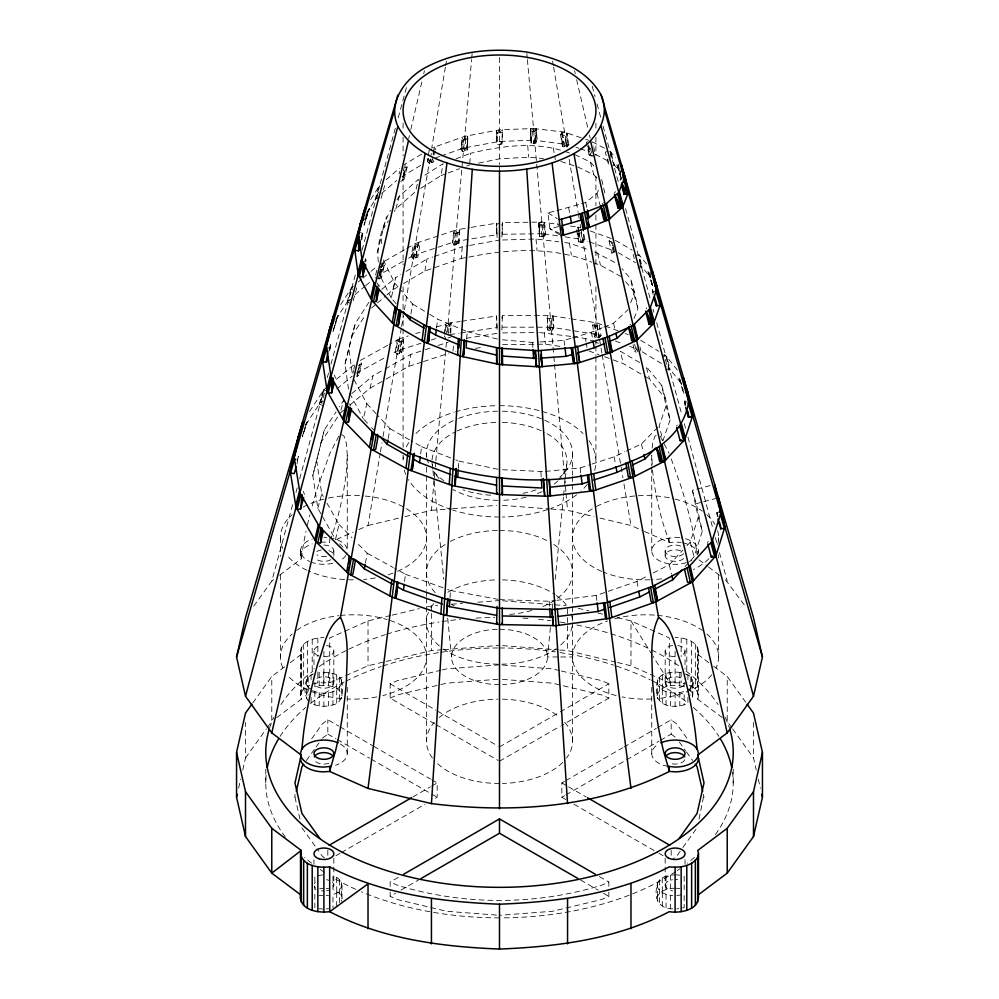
<?xml version="1.0" encoding="UTF-8"?>
<svg xmlns="http://www.w3.org/2000/svg" width="999" height="999" viewBox="0 0 999 999"><rect width="100%" height="100%" fill="white"/><g stroke="black" fill="none" stroke-linecap="round" stroke-linejoin="round"><path stroke-width="0.75" stroke-dasharray="5 3.75" d="M722.302 717.644L697.714 699.213L697.752 654.357C701.036 642.095 684.502 637.287 675.099 637.512M501.91 237.125L502.397 222.64L541.87 222.04L558.241 224.338M413.549 259.116L415.559 247.203L413.261 244.755L411.251 256.668L413.549 259.116L415.522 257.942L418.381 242.482L419.817 245.217L417.807 257.143L415.522 257.942L413.574 257.38L413.623 255.319L455.394 241.508L496.603 234.765L496.815 224.413L498.601 223.264M499.5 144.343L502.135 142.857L502.397 129.708L499.5 132.742L497.09 133.229L497.09 144.83L501.91 144.206L502.397 129.708M445.367 67.233L431.73 148.039L464.76 136.326L499.5 129.82L533.541 128.534L530.182 131.518L532.554 131.381L536.213 128.846L535.814 143.269L531.218 143.194L530.669 128.646L531.218 143.194L530.407 130.232L533.541 128.534L564.585 132.143L584.253 138.824M341.658 434.515L344.143 436.326L346.478 443.731L347.265 455.307L346.478 470.267A432.904 216.159 -43.2 0 1 335.577 524.55L331.131 538.061L335.577 539.123A23.377 13.499 0 0 1 346.478 554.308M450.012 597.827L450.487 590.471L447.577 589.422M458.341 468.419L458.816 461.076L455.944 459.965M466.67 339.023L467.145 331.668L437.662 319.143L429.795 314.385M279.583 575.187L301.273 558.866L300.524 550.811A23.377 13.499 0 0 1 312.212 539.123M652.235 448.076L652.522 443.731L654.857 436.326L657.342 434.515M378.284 286.676L377.597 283.054M444.48 334.415L445.392 324.188L446.828 326.923L446.303 332.754M454.108 245.142L452.672 242.407L453.708 230.732L455.157 233.466L454.108 245.142L458.803 243.906L459.353 229.345L457.417 232.68L456.381 244.368L458.516 242.245M462.437 151.698L463.474 140.022L462.038 137.288L461.001 148.976L462.437 151.698L467.145 150.35L467.694 135.777L465.746 139.173L464.71 150.861L466.908 148.988L468.181 138.649L463.474 140.022L461.001 148.976L462.812 138.774L464.76 136.326L465.746 139.173L462.812 138.774M404.945 516.658L431.443 510.327L434.203 479.295M434.34 477.747L435.177 468.431M435.314 466.883L435.726 462.237M435.864 460.676L446.378 342.769M447.327 332.093L471.59 59.678M471.728 58.154L472.14 53.546M448.439 333.479L449.088 326.173L448.101 323.326L436.463 327.023M450.112 333.117L451.024 322.889L449.088 326.173L446.828 326.923M458.803 243.906L459.353 229.345M467.145 150.35L467.694 135.777M450.861 333.067L451.024 322.889M453.434 346.129L452.909 351.973L455.919 351.498M403.521 283.566L424.925 270.966L461.238 258.466L462.287 246.778L468.244 245.717M469.705 163.511L470.616 153.284C500.674 146.079 533.341 141.383 563.361 150.999M550.399 627.472L547.452 656.967L559.265 656.967M552.26 608.841L552.884 602.634M555.207 579.345L563.424 497.065M563.573 495.504L564.36 487.749M564.51 486.188L565.134 479.982M565.284 478.434L566.995 461.351M668.93 370.105L666.72 356.768L670.204 369.543L668.93 370.105L669.155 368.231L667.457 367.195L664.36 355.856M404.558 581.48L405.482 574.238L394.543 568.244M420.654 453.933L421.566 446.69L411.039 440.684M436.563 327.847L437.662 319.143M613.96 252.547L614.185 250.849L611.888 253.284L613.773 253.946L610.926 241.658L609.053 241.009L610.339 239.648M445.005 331.281L445.891 325.162L448.101 323.326L460.139 321.503M301.323 558.191L303.659 542.981A432.904 152.635 -55.6 0 1 306.019 531.206M452.672 242.407L454.333 231.905L456.431 229.82L469.78 227.61M539.547 236.638L538.998 222.078L539.547 236.638L544.143 236.838L545.591 234.103L544.542 222.415L540.884 224.887L538.511 224.95L539.547 236.638L538.998 222.078M395.167 351.973L397.177 340.06L399.475 342.507L397.452 354.42L395.167 351.973L397.977 340.921L399.538 338.748L408.229 335.989M428.134 158.741L427.335 161.388L432.467 158.991L433.916 161.726L429.62 163.836L427.335 161.388L429.345 149.475M358.766 529.595L368.019 525.486L380.194 453.421M380.444 451.885L382.005 442.682M383.042 436.551L401.336 328.134M401.586 326.611L403.384 315.996M404.408 309.927L429.72 159.965L433.229 160.414L431.618 162.587L429.72 159.965M445.629 65.709L446.391 61.139M429.62 163.836L431.381 153.409M397.452 354.42L399.425 353.296L401.436 341.383L399.538 338.748L389.061 344.543M431.618 162.587L433.628 150.674M418.381 242.482L416.371 254.408L417.807 257.143M433.229 154.52L434.478 147.065L435.926 149.788M401.71 352.535L403.721 340.609L402.272 337.887L400.262 349.812L401.71 352.535L399.425 353.296L397.527 350.674L391.158 354.183M386.101 379.133L408.828 366.321L410.839 354.408L423.776 350.174M424.925 270.966L426.935 259.053L432.829 257.005M420.666 188.374L441.021 175.612L443.032 163.699L423.613 175.986M501.91 225.512L502.397 222.64L502.185 235.464M501.91 318.419L502.397 315.547L550.199 315.534L569.68 318.594M501.91 330.032L502.397 315.547M547.877 330.095L547.327 315.534L547.877 330.095L552.484 330.382L553.921 327.647L552.884 315.959L551.436 318.681L552.484 330.382M466.645 147.477L468.181 138.649M387.712 345.292L359.315 360.989L361.601 363.436L356.768 376.885L355.257 378.146M365.397 563.174L367.207 553.259L356.356 542.17M388.161 438.586L389.972 428.671L377.36 415.047M410.926 313.998L412.737 304.083L399.725 288.823M238.611 788.174L240.684 779.108M242.757 770.029L245.504 757.941L245.504 722.377M276.698 717.644L301.286 699.213L300.524 695.853L300.524 650.998C302.135 640.509 314.947 637.749 323.901 637.512M300.524 695.853L301.323 692.357L301.323 647.514M308.204 701.086C302.972 692.694 302.984 676.236 314.835 673.438M305.781 695.853L308.204 690.621L311.089 688.461M299.962 819.068L294.98 797.239L295.642 794.33M314.835 682.342L314.835 686.8L319.205 685.751L319.205 672.389C359.228 670.391 338.399 703.771 311.089 689.884M311.089 697.314L311.089 703.246C317.757 706.755 325.799 707.067 332.954 704.907C343.544 702.709 343.019 690.933 342.008 682.492M342.008 885.264L342.008 898.625L339.585 893.393L332.954 889.56L332.954 876.21C344.205 877.809 344.205 892.719 332.954 894.317L332.954 907.679M687.911 697.314L687.911 703.246C678.333 708.179 660.476 708.166 656.992 695.853C655.981 687.412 655.456 675.636 666.046 673.438C671.927 671.64 678.284 671.64 684.165 673.438M656.992 695.853C660.476 683.541 678.333 683.528 687.911 688.461M697.677 554.308L698.476 550.811A23.377 13.499 0 0 0 681.156 537.774M685.414 673.988C693.318 675.524 696.128 686.488 687.911 689.884M693.219 682.492L692.607 698.563L692.607 679.782M697.714 699.213L698.476 695.853L698.476 650.998M672.764 908.903C658.691 908.765 653.945 898.426 656.992 885.264C658.241 877.134 668.169 874.987 675.099 874.799M656.992 898.625C658.241 890.484 668.169 888.348 675.099 888.161M699.038 819.068L704.02 794.38M352.897 373.364L353.534 370.641M353.846 369.268L354.795 365.172M375.649 275.087L377.235 268.269M399.038 174.088L399.662 171.366M408.728 138.561L409.428 135.552M410.826 129.52L422.34 79.795M423.726 73.764L424.425 70.754M378.321 278.496L379.27 274.4M379.595 273.039L380.544 268.943M379.558 273.564L380.507 269.455M380.819 268.094L382.08 262.625L405.469 249.226M403.284 171.066L404.233 166.97M359.615 364.598L356.768 376.885L358.753 375.736L361.601 363.436L358.104 365.859M375.025 277.822L379.533 278.571L382.367 266.283L382.08 262.625L384.378 265.072L381.531 277.372L378.009 279.857M421.615 154.133L404.87 164.236L405.132 167.969L402.285 180.257L400.761 181.593M405.132 167.969L407.155 166.683L402.285 180.257L404.308 178.983L407.155 166.683L404.87 164.236M349.712 405.169L370.067 388.174L372.914 375.886L383.753 369.755M386.913 294.905L392.832 289.872L395.666 277.585L400.886 274.488M326.985 503.109L338.973 524.438L335.489 539.522L321.69 515.097M367.495 423.214L363.361 418.781L366.845 403.696L353.546 378.833M396.141 303.733L391.233 298.039L394.717 282.954L383.928 261.263L383.379 256.755M306.169 423.464L302.285 436.8L307.18 421.915L302.335 436.925M320.929 513.736L317.857 508.316L312.799 475.574L324.338 429.895L336.076 411.938M312.799 475.574L324.338 429.895M297.215 460.801L298.401 456.356L297.202 460.539M348.539 389.111L344.98 364.123L351.548 336.588L355.432 323.251L371.491 298.226M344.98 364.123L355.432 323.251M433.916 149.463L434.478 147.065M329.395 349.35L330.607 344.867L328.122 344.193M364.473 223.514L364.061 225.237L369.393 208.516L364.473 223.514L368.356 210.19L366.121 211.438L367.944 211.913L365.659 215.609M378.321 261.913C376.361 244.43 382.392 225.599 390.534 210.202M377.172 252.672L386.526 216.621M360.327 232.68L362.812 233.341L361.176 239.298M379.533 278.571L384.378 265.072L380.856 267.582M635.352 256.106L638.823 254.558L642.307 267.332L640.771 268.007L641.271 266.071L639.597 265.097M364.772 261.576L365.559 258.666L366.596 262.113M317.857 508.316L321.753 493.781L316.82 461.638M391.233 298.039L380.045 275.799L383.928 261.263M319.38 404.071L322.864 391.308L324.063 391.845L319.38 404.071L322.864 405.619M347.24 301.96L350.724 289.186L352.16 289.847L347.24 301.96L350.724 303.509M378.584 187.1L375.1 199.862L378.584 201.411M253.746 606.193L271.778 581.056L293.506 501.436M295.966 492.42L297.19 487.912M299.65 478.896L324.862 386.538M327.297 377.597L328.509 373.127M330.956 364.185L355.981 272.452M362.075 250.112L375.899 199.45M380.207 183.704L395.741 126.761M398.189 117.77L406.78 86.301M323.152 397.939L324.712 392.257M353.259 300.624L356.743 287.849M381.143 198.426L384.627 185.652M340.909 410.327L343.619 400.387L339.423 406.805M395.879 208.841L399.363 196.079L418.431 179.271L415.584 191.558L395.879 208.841L394.23 211.476M413.574 257.38L411.251 256.668L415.634 243.394L456.431 229.82M329.395 349.051L330.607 344.867M360.801 240.309L362.812 233.341L361.263 235.926M297.053 463.823L298.014 458.017M329.633 351.024L330.207 346.566M361.8 239.648L362.387 235.115L360.764 236.663L362.6 236.863M332.979 331.818L336.863 318.494M684.964 566.62L694.093 556.755L702.297 531.293L696.278 503.671L692.394 490.347L695.354 489.547M687.075 545.591L690.209 542.22L698.276 517.357L692.394 490.347M719.442 511.875L716.832 512.574L717.494 517.657M536.213 128.846L535.814 143.269L534.765 131.568L536.213 128.846L537.25 140.547L536.463 142.008L533.603 143.069L532.554 131.381L533.541 128.534M533.603 143.069L534.577 140.222L568.881 144.843L566.583 147.29L562.512 146.478L560.501 134.565L561.95 131.843L563.96 143.744L562.512 146.478L561.163 133.367L564.585 132.143L560.501 134.565L564.572 135.365L566.583 147.29L566.87 132.917L564.572 135.365M544.143 236.838L543.106 225.137L544.542 222.415L544.967 235.264L541.933 236.576L542.907 233.716L559.065 236.039M570.504 330.282L551.248 327.222L550.262 330.07L548.364 327.222M670.104 419.842L662.999 440.497L659.115 425.961L666.083 405.919L661.7 385.464L646.091 366.333L649.575 379.108L665.596 398.788L670.104 419.842L666.083 405.919M685.701 405.082L684.652 401.161L687 400.549L684.49 403.396L685.302 406.181M433.953 155.045L435.427 151.111M634.103 318.469L637.924 308.391L634.502 292.158L630.619 278.821L622.027 268.681M630.694 302.772L633.903 294.468L630.619 278.821M646.191 308.891L646.59 307.829M653.096 294.668L652.484 289.772L654.532 289.235M361.051 237.375L362.812 233.341M618.369 164.198L617.882 166.733L621.778 180.07L616.87 164.835L618.369 164.198L620.516 176.761M378.621 191.895L375.1 199.862L377.422 196.116M364.41 219.693L369.393 208.516L366.933 212.45M601.435 206.593L603.284 202.46M615.534 191.671L614.048 193.469M427.335 161.388L428.559 158.679M411.251 256.668L415.559 247.203L419.817 245.217M581.43 203.746L585.701 202.46L596.94 193.444L599.325 188.224M620.079 180.344L621.902 178.009M578.783 231.593L578.034 227.135L577.41 228.334L580.681 227.497L580.169 224.475M403.296 174.076L407.155 166.683M379.882 273.689L384.378 265.072M357.105 372.053L361.601 363.436M364.86 262.188L365.759 260.452M399.425 353.296L400.761 350.749L397.527 350.674L420.841 343.306M578.783 230.132L580.794 242.058L583.99 241.308L582.966 228.321L584.977 240.247L582.692 242.695L578.596 241.77L580.044 239.048L579.033 233.092M594.68 337.088L596.128 334.353L594.118 322.44L592.669 325.174L594.68 337.088L598.788 338.087L601.073 335.639L599.063 323.713L596.778 326.161L598.788 338.087M458.316 241.034L456.381 244.368L455.394 241.508M396.953 199.925L399.363 196.079M382.629 229.945L388.436 220.717M338.811 436.163L329.945 453.271L317.844 486.8A432.904 152.635 -55.6 0 0 311.401 509.028M370.666 199.513L379.795 185.202L376.311 197.964L366.92 212.637M351.548 336.588L365.534 314.835M340.671 304.658L351.923 287.35L353.758 285.814M335.814 319.493L348.439 300.125L350.262 298.589M320.454 443.231L338.499 415.659M309.528 411.526L324.038 389.51L325.874 387.999M305.769 424.675L320.554 402.285L322.377 400.774M497.09 133.229L499.5 129.82L496.878 131.93L496.603 141.958L496.603 130.357L497.09 144.83M252.759 702.996L271.778 676.485L285.302 666.345M245.504 757.941L266.346 728.908M267.245 727.647L271.778 721.328L271.778 676.485M301.323 692.357L303.659 689.11L309.79 685.239M311.688 738.785L322.377 723.888L327.822 719.792L338.611 726.036M306.381 760.501L314.348 749.4M316.121 746.927L321.491 739.447M680.194 851.285L676.623 856.28L672.265 859.552M682.879 847.539L697.052 827.796M564.697 146.691L566.595 144.068L567.619 146.179L564.697 146.691L562.687 134.778M580.794 242.058L582.692 239.423L587.899 241.308M592.669 325.174L594.88 325.487L596.89 337.412L598.788 334.777L601.073 335.639M653.121 573.039L669.318 564.685L682.891 550.087M592.382 156.306L589.148 155.032L591.433 152.585M634.64 344.068L636.525 352.26L634.64 351.561L636.937 349.126L629.77 346.428M587.312 141.683L586.301 142.745L589.148 155.032L588.811 146.191M707.367 542.445L708.366 541.408M626.448 451.024L641.445 443.943L659.115 425.961M676.273 426.136L677.285 425.149M603.871 327.148L613.573 323.201L628.021 309.702M629.857 325.012L630.869 324.063M386.101 179.758L399.5 168.232M381.618 193.419L396.615 180.544M381.855 289.385L395.666 277.585M371.553 307.979L376.286 303.958M377.46 302.947L385.739 295.904M549.4 328.783L551.248 327.222L553.409 328.609L550.262 330.07L549.213 318.381L546.828 318.406M358.341 281.955L361.788 279.058M362.937 278.084L369.83 272.29M370.979 271.328L376.723 266.496M354.982 294.63L364.41 286.713M365.597 285.726L372.664 279.795M351.823 393.531L372.914 375.886M340.135 413.161L343.731 410.164M336.401 379.295L355.12 363.811M336.725 388.936L352.272 376.099M271.778 581.056L273.551 579.72M322.377 738.199L327.822 734.115L327.822 719.792M290.222 662.662L301.286 654.37L300.524 650.998M606.593 151.448L605.282 152.31L608.753 165.072L607.792 159.016M420.666 165.372L402.023 176.536L404.308 178.983M406.094 271.403L426.935 259.053M392.832 289.872L398.176 286.725M412.862 796.952L430.407 786.825M431.755 786.038L437.162 782.929L437.162 797.239L433.104 799.575M499.5 746.927L558.891 712.637M560.239 711.862L608.841 683.803L608.841 698.114L561.6 725.399M335.914 855.693L339.972 853.346M341.321 852.572L425.012 804.245M499.5 761.25L560.239 726.173M390.159 886.338L390.159 882.042L399.612 876.585M565.896 799.575L561.838 797.239L561.838 782.929L564.535 781.368M565.896 780.581L622.589 747.851M623.938 747.077L656.331 728.371M657.679 727.584L671.178 719.792L676.623 723.888L687.312 738.785M390.159 892.057L390.159 896.353L395.554 893.243M400.961 890.121L418.506 879.994M561.838 797.239L564.535 795.679M565.896 794.904L625.287 760.601M626.635 759.827L659.028 741.121M660.389 740.346L671.178 734.115L671.178 719.792M406.768 248.476L415.634 243.394L417.532 246.029L414.223 245.804M403.246 261.238L379.233 274.925L381.531 277.372M408.579 258.192L413.623 255.319L416.97 255.544L415.522 257.942L413.623 255.319M399.475 342.507L403.721 340.609M385.102 368.981L410.839 354.408M370.067 388.174L384.765 379.895M637.986 267.894L641.271 266.071L650.661 277.51M662.374 357.292L665.671 355.457L677.859 370.654M665.858 370.055L669.155 368.231L680.669 382.629M356.468 373.289L385.826 357.118M556.793 600.324L596.203 595.491L636.925 581.393L647.727 575.824M591.957 464.073L614.173 456.805L625.074 451.66M390.671 615.496L368.019 620.916L329.72 637.949L329.72 682.804L317.844 682.816L312.212 684.165M329.72 682.804L368.019 665.759L384.64 661.788M336.538 539.448L353.209 532.055M434.702 723.838L390.159 698.114L390.159 683.803L397.24 680.669L440.621 670.292M390.159 698.114L397.24 694.979L446.565 683.179L499.5 679.158M608.841 886.338L608.841 882.042L601.76 885.176C535.427 905.506 463.573 905.506 397.24 885.176L390.159 882.042M608.841 892.057L608.841 896.353L601.76 899.5L552.435 911.288L499.5 915.309M612.462 165.959L614.422 165.11L610.926 152.323L610.938 158.054M647.939 271.403L652.896 286.788L647.939 271.403L649.862 270.554M538.786 223.339L541.87 222.04M572.664 337.824L591.408 332.217L602.484 327.709M456.093 158.766L470.616 153.284M441.021 175.612L446.728 173.489M448.151 172.952L459.577 168.694M466.72 166.034L469.58 164.972M435.327 157.992L439.597 156.481M441.034 155.981L463.723 148.014L499.5 141.421L534.577 140.222L536.463 142.008M455.157 233.466L459.852 232.218M434.303 256.493L462.287 246.778M425.212 349.7L432.392 347.34M438.149 345.467L448.201 342.17M545.404 471.403L580.107 467.944L590.471 464.56M408.828 366.321L422.053 362.013M423.526 361.538L448.501 353.409M415.659 333.629L420.117 332.217M431.118 340.047L437 338.199M556.805 210.614L580.019 204.183M540.047 341.97L564.023 340.409L571.228 338.249M323.414 401.473L320.554 402.285L323.851 404.108M696.84 489.148L710.177 485.564M696.278 503.671L702.21 502.085M703.696 501.685L717.032 498.101M596.89 337.412L600.262 336.513L598.788 334.777L572.015 330.519M558.553 226.561L549.937 228.808L547.927 212.862L555.332 210.989M368.019 525.486L398.988 518.081M679.67 537.574A23.377 13.499 0 0 0 675.099 537.312L663.423 539.123A23.377 13.499 0 0 0 654.857 557.554A23.377 13.499 0 0 0 686.788 562.499M392.182 615.134L419.368 608.641M426.91 606.83L437.624 605.282M386.138 661.425L431.443 650.599L442.27 649.775M442.107 669.942L446.565 668.868L499.5 664.847M656.992 682.492C659.727 693.643 675.037 694.255 684.165 691.545L684.165 704.907M351.498 299.425L348.439 300.125L351.723 301.948M478.546 163.124L499.5 158.829L528.733 157.18L543.493 158.591M684.889 402.297L687.424 401.81M469.73 245.442L499.5 240.085M461.238 258.466L467.37 257.38M468.893 257.118C509.203 248.689 552.922 246.616 591.745 262.2M451.511 325.761L449.088 326.173L445.891 325.162M448.052 337.862L450.474 337.45M471.278 227.36L496.603 223.164L497.09 237.637L496.603 223.164M379.682 197.427L376.311 197.964L379.595 199.788M466.096 338.324L497.977 333.191M475.449 348.389L482.967 347.19M461.663 321.278L496.603 315.984L497.09 330.469L496.603 315.984M449.975 334.578L459.003 333.229M460.502 333.004L496.603 327.597M499.5 599.612L549.213 601.261L555.269 600.511M652.285 291.883L654.782 291.596M593.718 155.369L591.008 155.644L588.161 143.357M502.559 469.755L543.893 471.553M431.443 510.327L451.048 508.841M452.559 508.716L496.603 505.369M644.405 531.443L669.417 542.519L675.099 542.082A23.377 13.499 0 0 1 681.156 542.544M451.548 604.22L462.375 603.396M477.847 602.222L499.5 600.574M443.818 649.65L499.5 645.429M319.205 685.751C327.385 684.727 340.06 686.126 342.008 695.853M675.099 681.88L669.28 682.329L652.971 656.193M617.382 662.512L630.981 665.759L669.28 682.804L681.156 682.816L686.788 684.165M322.727 874.887L314.835 876.21L314.835 889.56L323.901 888.161M326.236 895.541L328.584 895.366M326.236 908.903L328.584 908.728M676.81 895.591L684.165 894.317L684.165 907.679L676.81 908.953M499.5 132.742L501.91 132.58M502.509 339.81L532.554 342.457L538.548 342.07M379.121 266.396L382.367 266.283M502.547 239.997L536.026 238.986L558.766 241.833M502.397 234.253L542.907 233.716L544.967 235.264M502.597 332.917L538.161 332.555M539.71 332.542L571.765 336.501M502.559 344.53L545.392 344.18L561.925 346.641M560.739 656.967L572.539 656.967M502.397 327.16L551.248 327.222M502.397 505.369L549.475 508.953M550.998 509.065L567.557 510.327L594.055 516.658M323.901 537.312L326.735 537.537M502.597 600.811L566.008 605.631M502.597 645.654L558.279 649.887M559.827 650.012L567.557 650.599L615.871 662.15M502.522 665.072L552.435 668.868L559.865 670.654M502.522 679.395L552.435 683.179L601.76 694.979L608.841 698.114M676.273 874.887L679.795 875.161M676.273 888.248L679.795 888.523M656.992 885.264C657.966 892.507 666.458 895.129 672.764 895.541M326.236 888.336L328.584 888.523M319.205 895.366L322.727 895.628M496.478 915.084L446.565 911.288L397.24 899.5L390.159 896.353M319.205 908.728L322.727 908.99M532.554 131.381L534.765 131.568M662.886 355.194L665.671 355.457L663.973 354.433M328.221 347.989L330.432 348.239M543.106 225.137L540.884 224.887L541.933 236.576M564.835 242.595L569.38 243.157L589.16 250.025M397.977 340.921L401.436 341.383M549.213 318.381L551.436 318.681M570.417 226.061L580.681 227.497M565.059 236.9L582.692 239.423L583.99 241.308M573.289 336.725L585.476 338.511L594.205 341.708M571.203 318.843L596.778 322.864L618.044 330.819M450.487 590.471L497.964 599.325M458.816 461.076L499.5 469.58M600.012 518.081L630.981 525.486L643.019 530.831M578.121 608.279L588.698 610.801M597.752 612.974L603.796 614.41M617.382 617.669L630.981 620.916L669.342 637.911L669.28 682.804M561.351 671.003L601.76 680.669L608.841 683.803M667.869 766.333L663.423 765.271A23.377 13.499 0 0 1 658.578 744.043M467.145 331.668L498.026 339.185M466.908 148.988L463.723 148.014L464.71 150.861M564.797 151.448L570.554 153.284M560.901 161.526L577.709 166.933L593.831 174.788L596.703 178.009M585.701 139.323L588.598 140.31M575.923 147.265L578.746 148.227M580.157 148.714L590.022 152.098M594.805 251.985L618.219 264.173M593.206 262.7L600.474 265.247L621.703 276.948M594.88 325.487L596.778 326.161M590.059 230.881L611.338 238.561M405.482 574.238L446.128 588.898M589.36 241.845L612.724 250.312M595.654 342.232L598.563 343.294M588.923 350.961L598.925 354.633M604.645 356.73L611.8 359.353M613.224 359.877L623.239 363.561L642.994 375.224M625.337 333.554L628.259 334.653M615.421 341.034L622.589 343.731M421.566 446.69L454.52 459.415M689.21 685.239C693.743 686.987 698.101 690.721 698.476 695.853M560.039 233.479L549.937 228.808L559.34 234.59L558.978 231.693M574.875 154.645L590.347 162.025L594.417 166.533M604.333 148.189L592.519 141.958L593.468 146.054M610.926 241.658L612.312 242.395L613.261 246.503M595.379 154.258L607.654 160.839M499.5 141.421L502.135 142.857M367.207 553.259L393.181 567.494M327.335 391.346L324.038 389.51L324.063 391.845M389.972 428.671L409.727 439.935M615.309 240.359L632.217 250.087M390.159 683.803L436.051 710.301M437.4 711.076L498.151 746.153M561.838 782.929L567.245 786.038M568.593 786.825L586.138 796.952M436.051 724.612L498.151 760.464M573.988 804.245L657.679 852.572M659.028 853.346L663.086 855.693M339.972 726.81L372.365 745.516M373.713 746.29L430.407 779.033M431.755 779.807L437.162 782.929M599.388 876.585L608.841 882.042M327.822 734.115L335.914 738.785M337.262 739.56L369.667 758.266M371.016 759.053L430.407 793.343M431.755 794.118L437.162 797.239M580.494 879.994L598.039 890.121M603.446 893.243L608.841 896.353M618.156 252.66L635.576 262.762M639.66 362.575L620.391 351.273L623.239 363.561M644.305 375.999L649.575 379.108M412.737 304.083L428.484 313.599M640.671 340.297L658.791 351.286M642.257 351.835L666.133 366.383M547.927 212.862L557.33 218.644M698.938 559.777L707.367 566.121M708.578 567.032L719.417 575.187M725.449 579.72L745.254 606.193M697.752 654.357L708.803 662.649M713.711 666.333L727.222 676.485L746.241 702.996M688.873 689.185L692.607 693.144L693.219 695.853M671.178 734.115L676.623 738.199M310.127 689.16L306.393 685.202L305.781 682.492M324.563 857.916L322.377 856.28L317.008 848.788M339.76 543.868L342.969 547.127M338.973 524.438L352.01 537.737M357.255 374.126L358.753 375.736M371.628 427.647L373.688 429.857M366.845 403.696L376.311 413.911M616.87 164.835L620.716 176.124M609.914 151.149L615.646 157.805M378.434 284.765L379.795 286.351M613.398 163.911L620.304 172.003M394.717 282.954L398.726 287.65M625.636 281.631L634.502 292.158M646.578 263.973L638.823 254.558L640.771 268.007M731.755 727.647L727.222 721.328L727.222 676.485M732.654 728.908L753.496 757.941L756.243 770.029M679.308 741.945L685.539 750.636M686.425 751.872L692.619 760.501M301.323 554.308L303.659 557.554A23.377 13.499 0 0 0 309.665 561.513M301.948 827.796L316.121 847.539M660.189 436.163L669.055 453.271M652.16 654.882L630.981 620.916L630.981 665.759M321.753 493.781L323.251 496.441M304.445 494.505L303.346 491.308M349.675 393.394L363.361 418.781M335.527 378.296L334.44 375M444.343 335.876L445.791 338.599M349.712 403.871L350.562 405.507M652.522 470.267A432.904 216.159 43.2 0 0 663.423 524.55L669.417 542.519M671.253 458.916L681.156 486.8A432.904 152.635 55.6 0 1 695.341 542.981L697.19 554.982M648.776 272.39L652.672 285.726M679.869 379.033L682.891 389.398M680.107 380.144L683.99 393.481L683.753 392.357M679.02 377.984L682.904 391.308M601.685 179.583L605.444 195.517M661.7 385.464L665.596 398.788M652.484 289.772L653.284 292.557M684.652 401.161L685.451 403.946M716.832 512.574L718.031 516.758M717.082 513.736L717.881 516.533M633.903 294.468L637.924 308.391M698.276 517.357L702.297 531.293M592.195 86.214L595.017 96.541M597.027 103.921L600.649 117.208M603.071 126.061L618.681 183.279M625.599 208.604L650.624 300.337M653.059 309.278L653.87 312.25M656.718 322.689L681.83 414.697M684.278 423.688L685.514 428.184M687.961 437.175L712.911 528.596M715.359 537.599L717.407 545.092M719.455 552.584L727.222 581.056M633.129 254.383L634.29 258.629M590.347 162.025L593.831 174.788M596.94 193.444L600.824 207.979M690.209 542.22L694.093 556.755M593.793 147.427L594.742 151.523M639.972 346.928L640.921 351.024M574.562 70.729L575.262 73.726M576.648 79.708L588.074 129.096M589.46 135.09L590.159 138.074M590.484 148.102L591.758 153.571M613.586 247.864L614.535 251.96M636.675 347.602L637.624 351.698M612.924 245.392L613.873 249.475M609.053 241.009L611.888 253.284M633.066 344.742L634.64 351.561M597.627 252.959L600.474 265.247M585.701 202.46L587.087 208.491M613.573 323.201L615.309 330.744M641.445 443.943L643.181 451.486M669.318 564.685L671.415 573.738M758.316 779.108L760.389 788.174M703.358 794.33L704.02 797.239M300.524 550.811L301.273 558.866M620.317 178.409L620.516 179.395M568.643 207.63L569.942 214.71M591.408 332.217L592.707 339.298M614.173 456.805L615.459 463.886M636.925 581.393L638.486 589.897M568.881 144.843L566.87 132.917L567.619 146.179M552.597 61.114L553.371 65.647M553.621 67.158L567.107 147.103M569.168 159.241L578.121 212.337M578.384 213.848L579.145 218.406M580.931 228.996L599.313 337.849M599.562 339.398L601.898 353.234M602.16 354.77L622.926 477.809M623.963 483.966L630.981 525.486M580.931 232.268L582.692 242.695M576.585 229.857L578.596 241.77L578.259 232.992M553.284 147.802L555.294 159.715M569.38 243.157L571.391 255.082M585.476 338.511L585.976 341.496M586.226 342.982L586.987 347.452M349.013 350.187L352.622 375.999M650.062 271.978L651.823 284.715L651.698 280.257M587.924 146.129L589.148 155.032M557.879 222.989L558.241 225.886M564.023 340.409L564.747 346.203M580.107 467.944L581.031 475.199M596.203 595.491L596.94 601.286M379.657 272.715L380.045 275.799M381.193 238.736L382.105 246.241M610.926 152.323L611.438 156.868M432.317 464.46L432.779 469.118M432.942 470.666L433.866 479.982M434.028 481.53L443.793 579.345M447.677 618.156L451.548 656.967M351.923 287.35L352.16 289.847M577.797 232.817L578.596 241.77M526.86 53.546L527.272 58.142M527.41 59.665L553.733 355.157M553.871 356.705L554.42 362.912M554.557 364.46L565.896 491.708M566.033 493.256L567.557 510.327M527.684 145.492L528.733 157.18M536.026 238.986L537.062 250.674M544.355 332.492L545.392 344.18M532.554 342.457L532.929 348.339M540.884 471.853L541.258 477.734M549.213 601.261L549.587 607.142M652.21 464.285L651.735 455.307L651.735 466.083M552.884 315.959L553.409 328.609M578.034 227.135L578.196 231.518M561.95 131.843L562.512 146.478M530.669 128.646L531.218 143.194M620.554 170.717L620.629 173.689M753.496 722.377L753.496 757.941M733.229 769.18L733.229 782.929M718.631 537.687L718.631 540.784M718.631 554.732L718.631 557.829M718.631 574.862L718.631 656.967M698.476 550.811L698.476 553.196M697.677 647.514L697.677 692.357M695.341 644.255L695.341 689.11M691.633 641.458L691.633 686.313M690.796 677.26L690.796 695.142M687.911 675.099L687.911 679.557M686.788 639.323L686.788 674.887M685.039 650.998L685.039 668.993M685.039 859.777L685.039 864.272M684.165 682.342L684.165 686.8M684.165 876.21L684.165 889.56M681.156 637.974L681.156 656.53M681.156 671.99L681.156 682.816M679.795 672.389L679.795 685.751M679.795 692.594L679.795 705.956M675.099 651.286L675.099 685.389M675.099 692.956L675.099 706.305M671.178 850.349L671.178 858.928M670.416 672.389L670.416 685.751M670.416 692.594L670.416 705.956M670.416 875.161L670.416 888.523M670.416 895.366L670.416 908.728M669.055 537.774L669.055 541.658M666.046 673.438L666.046 686.8M666.046 691.545L666.046 704.907M666.046 876.21L666.046 889.56M666.046 894.317L666.046 907.679M665.172 550.811L665.172 555.581M665.172 650.998L665.172 682.492M665.172 858.266L665.172 885.264A9.928 5.732 0 0 0 672.539 890.796M662.3 675.099L662.3 688.461M662.3 689.884L662.3 703.246M662.3 877.871L662.3 891.22M662.3 892.656L662.3 906.018M659.415 677.26L659.415 701.086M659.415 880.032L659.415 903.845M657.604 679.782L657.604 698.563M657.604 882.554L657.604 901.323M651.735 467.632L651.735 550.811M651.735 687.337L651.735 753.583M595.916 123.139L595.916 129.383M595.916 137.175L595.916 155.869M595.916 176.136L595.916 205.744M595.916 215.097L595.916 222.889M595.916 224.45L595.916 264.972M595.916 286.788L595.916 338.224M595.916 339.785L595.916 344.455M595.916 346.016L595.916 355.369M595.916 356.93L595.916 461.351M572.539 453.346L572.539 475.037M572.539 476.585L572.539 482.779M572.539 484.328L572.539 621.341M572.539 741.308L572.539 622.027A73.039 42.17 0 0 0 570.054 611.113M567.557 608.841L567.557 624.3M567.557 625.849L567.557 650.599M499.5 57.63L499.5 164.423M499.5 165.959L499.5 170.554M431.443 605.744L431.443 611.937M431.443 613.486L431.443 650.599M426.461 453.346L426.461 456.443M426.461 467.295L426.461 590.359M426.461 591.908L426.461 596.553M426.461 598.101L426.461 741.308M403.084 123.139L403.084 129.383M403.084 137.175L403.084 155.869M403.084 176.136L403.084 264.972M403.084 286.788L403.084 310.177M403.084 311.725L403.084 327.31M403.084 328.871L403.084 447.327M403.084 455.119L403.084 461.351A96.416 55.669 0 0 1 403.384 456.993M368.019 620.916L368.019 665.759M347.265 455.307L347.265 550.811M347.265 687.337L347.265 753.583M341.396 679.782L341.396 698.563M341.396 882.554L341.396 901.323M339.585 677.26L339.585 701.086M339.585 880.032L339.585 903.845M336.7 675.099L336.7 688.461M336.7 689.884L336.7 703.246M336.7 877.871L336.7 891.22M336.7 892.656L336.7 906.018M333.828 550.811L333.828 555.581M333.828 650.998L333.828 682.492M333.828 858.266L333.828 885.264M332.954 673.438L332.954 686.8M332.954 691.545L332.954 704.907M329.945 537.774L329.583 542.519L323.901 542.082A23.377 13.499 0 0 0 319.33 542.345M328.584 672.389L328.584 685.751M328.584 692.594L328.584 705.956M327.822 850.349L327.822 856.068M323.901 651.423L323.901 685.389M323.901 692.956L323.901 706.305M323.676 672.052L323.676 685.414M319.205 692.594L319.205 705.956M317.844 637.974L317.844 656.53M317.844 671.99L317.844 682.816M314.835 691.545L314.835 704.907M314.835 894.317L314.835 907.679M313.961 650.998L313.961 668.993M313.961 859.777L313.961 864.272M312.212 639.323L312.212 674.887M311.089 675.099L311.089 679.557M308.204 677.26L308.204 695.142M307.367 641.458L307.367 686.313M306.393 679.782L306.393 698.563M303.659 644.255L303.659 689.11M301.286 654.37L301.286 699.213M294.98 794.38L294.98 797.239M280.369 537.687L280.369 556.281M280.369 574.862L280.369 656.967M265.771 769.18L265.771 782.929M589.01 440.671A96.416 55.669 0 0 1 594.293 471.503M587.2 484.49A96.416 55.669 0 0 1 581.006 491.083M576.585 494.792A96.416 55.669 0 0 1 550.774 508.491M547.702 509.552A96.416 55.669 0 0 1 502.447 516.995M499.5 517.02A96.416 55.669 0 0 1 452.647 510.002M451.298 509.552A96.416 55.669 0 0 1 408.379 479.545M405.756 474.363A96.416 55.669 0 0 1 404.27 470.067M406.368 446.94A96.416 55.669 0 0 1 409.99 440.671M415.996 433.516A96.416 55.669 0 0 1 454.033 412.262M455.419 411.838A96.416 55.669 0 0 1 498.026 405.694M499.5 405.681A96.416 55.669 0 0 1 540.746 411.039M542.17 411.438A96.416 55.669 0 0 1 583.004 433.516M547.227 433.803A67.495 38.961 0 0 1 559.015 479.732M557.954 480.831A67.495 38.961 0 0 1 553.633 484.615M541.982 491.633A67.495 38.961 0 0 1 534.752 494.58M526.073 497.165A67.495 38.961 0 0 1 499.5 500.312M498.039 500.312A67.495 38.961 0 0 1 453.034 489.61M438.973 478.596A67.495 38.961 0 0 1 434.303 471.441M432.43 465.709A67.495 38.961 0 0 1 432.005 461.351M432.055 459.902A67.495 38.961 0 0 1 455.656 431.73M457.018 431.068A67.495 38.961 0 0 1 499.5 422.39M502.422 422.427A67.495 38.961 0 0 1 544.68 432.405M499.5 629.283A47.952 27.685 0 0 1 547.427 656.068A47.952 27.685 0 0 1 502.622 684.59M499.5 684.652A47.952 27.685 0 0 1 451.56 657.417A47.952 27.685 0 0 1 497.939 629.295M677.672 645.466A9.928 5.732 0 0 1 684.952 650.249A9.928 5.732 0 0 1 680.069 655.968M675.099 656.743A9.928 5.732 0 0 1 665.259 651.748A9.928 5.732 0 0 1 672.539 645.466M326.461 645.466A9.928 5.732 0 0 1 333.491 652.484A9.928 5.732 0 0 1 321.328 656.543M318.931 655.968A9.928 5.732 0 0 1 314.048 650.249A9.928 5.732 0 0 1 321.328 645.466M269.643 727.909A233.729 134.94 0 0 1 273.726 717.457M280.944 704.557A233.729 134.94 0 0 1 312.824 671.178M319.168 666.533A233.729 134.94 0 0 1 347.377 649.937M348.763 649.263A233.729 134.94 0 0 1 385.402 634.615M386.8 634.165A233.729 134.94 0 0 1 439.011 622.04M442.008 621.59A233.729 134.94 0 0 1 460.414 619.343M476.048 618.119A233.729 134.94 0 0 1 494.83 617.469M522.952 618.119A233.729 134.94 0 0 1 530.794 618.656M538.586 619.343A233.729 134.94 0 0 1 550.911 620.754M559.989 622.04A233.729 134.94 0 0 1 566.146 623.039M576.86 625.049A233.729 134.94 0 0 1 609.378 633.279M610.789 633.728A233.729 134.94 0 0 1 650.237 649.263M651.623 649.937A233.729 134.94 0 0 1 679.832 666.533M686.176 671.178A233.729 134.94 0 0 1 718.056 704.557M725.274 717.457A233.729 134.94 0 0 1 729.357 727.909M732.492 772.215A233.729 134.94 0 0 1 713.586 837.075M694.442 857.367A233.729 134.94 0 0 1 687.399 863.186M679.832 868.78A233.729 134.94 0 0 1 677.197 870.591M675.861 871.478A233.729 134.94 0 0 1 501.048 917.869M499.5 917.869A233.729 134.94 0 0 1 361.563 891.857M355.781 889.347A233.729 134.94 0 0 1 334.228 878.346M324.488 872.364A233.729 134.94 0 0 1 319.168 868.78M311.601 863.186A233.729 134.94 0 0 1 304.558 857.367M285.414 837.075A233.729 134.94 0 0 1 266.508 772.215M280.12 736.375A233.729 134.94 0 0 1 305.694 707.492M310.389 703.621A233.729 134.94 0 0 1 344.667 681.83M346.016 681.143A233.729 134.94 0 0 1 381.094 666.57M382.629 666.058A233.729 134.94 0 0 1 439.011 652.572M440.509 652.347A233.729 134.94 0 0 1 497.952 647.976M499.5 647.976A233.729 134.94 0 0 1 555.481 651.91M559.989 652.572A233.729 134.94 0 0 1 613.598 665.147M616.371 666.058A233.729 134.94 0 0 1 650.237 679.795M651.623 680.469A233.729 134.94 0 0 1 688.611 703.621M693.306 707.492A233.729 134.94 0 0 1 718.88 736.375M332.492 882.392A9.928 5.732 0 0 1 332.492 888.123M328.858 890.234A9.928 5.732 0 0 1 326.461 890.796M323.901 890.996A9.928 5.732 0 0 1 321.328 890.796M315.297 888.123A9.928 5.732 0 0 1 314.298 886.75M314.298 883.778A9.928 5.732 0 0 1 315.297 882.392M326.461 879.719A9.928 5.732 0 0 1 328.858 880.294M316.87 678.433A9.928 5.732 0 0 1 331.506 678.808A9.928 5.732 0 0 1 329.595 687.187A9.928 5.732 0 0 1 315.297 685.364M683.703 685.364A9.928 5.732 0 0 1 669.405 687.187A9.928 5.732 0 0 1 667.494 678.808A9.928 5.732 0 0 1 682.13 678.433M665.172 885.264A9.928 5.732 0 0 1 672.539 879.719M675.099 879.532A9.928 5.732 0 0 1 677.672 879.719M684.702 759.839A9.928 5.732 0 0 1 670.142 763.323M330.919 559.64A9.928 5.732 0 0 1 315.297 558.453M316.87 551.523A9.928 5.732 0 0 1 321.328 550.037M328.858 550.611A9.928 5.732 0 0 1 333.491 557.067M300.524 555.581A23.377 13.499 0 0 1 312.212 543.893M691.633 560.352A23.377 13.499 0 0 1 689.335 561.513M345.866 555.419A23.377 13.499 0 0 1 340.422 560.352M332.842 563.274A23.377 13.499 0 0 1 312.212 562.499M307.367 525.199A432.904 152.635 -55.6 0 1 309.852 514.972M340.422 744.043A23.377 13.499 0 0 1 335.577 765.271M328.858 763.323A9.928 5.732 0 0 1 314.298 759.839M683.703 553.683A9.928 5.732 0 0 1 669.405 555.506A9.928 5.732 0 0 1 667.494 547.127A9.928 5.732 0 0 1 682.13 546.753M682.617 542.807A23.377 13.499 0 0 1 697.677 552.085M683.703 558.453A9.928 5.732 0 0 1 668.718 559.977A9.928 5.732 0 0 1 668.718 551.186A9.928 5.732 0 0 1 683.703 552.709M323.901 545.079A9.928 5.732 0 0 1 332.492 553.683M326.461 556.356A9.928 5.732 0 0 1 316.87 554.87M564.76 722.364A73.039 42.17 0 0 1 566.57 758.016M562.762 762.387A73.039 42.17 0 0 1 502.422 783.441M499.5 783.478A73.039 42.17 0 0 1 436.238 762.387M432.43 758.016A73.039 42.17 0 0 1 434.24 722.364M439.298 717.432A73.039 42.17 0 0 1 498.039 699.15M502.422 699.175A73.039 42.17 0 0 1 559.702 717.432M389.935 620.441A73.039 42.17 0 0 1 426.348 659.265A73.039 42.17 0 0 1 382.842 695.566M376.873 696.902A73.039 42.17 0 0 1 347.552 699M341.683 698.588A73.039 42.17 0 0 1 287.225 674.8M282.867 667.881A73.039 42.17 0 0 1 292.145 634.003M296.653 630.419A73.039 42.17 0 0 1 338.786 615.646M340.234 615.484A73.039 42.17 0 0 1 387.162 619.567M553.771 544.405A73.039 42.17 0 0 1 556.256 599.175M555.032 600.024A73.039 42.17 0 0 1 541.858 606.98M531.83 610.439A73.039 42.17 0 0 1 509.765 614.373M454.345 605.769A73.039 42.17 0 0 1 451.648 604.482M435.214 592.644A73.039 42.17 0 0 1 445.229 544.405M450.349 541.433A73.039 42.17 0 0 1 498.039 530.469M499.5 530.457A73.039 42.17 0 0 1 548.651 541.433M572.19 626.161A73.039 42.17 0 0 1 557.442 647.702M556.256 648.576A73.039 42.17 0 0 1 499.5 664.198M498.039 664.198A73.039 42.17 0 0 1 440.397 646.815M439.298 645.903A73.039 42.17 0 0 1 428.371 612.449M430.856 607.617A73.039 42.17 0 0 1 436.238 600.948M447.852 592.207A73.039 42.17 0 0 1 498.039 579.87M502.422 579.895A73.039 42.17 0 0 1 555.032 594.63M556.256 595.491A73.039 42.17 0 0 1 566.57 605.319M406.393 508.653A73.039 42.17 0 0 1 394.343 572.614M392.894 573.176A73.039 42.17 0 0 1 387.162 575.087M375.362 577.909A73.039 42.17 0 0 1 363.686 579.445M353.421 579.857A73.039 42.17 0 0 1 346.091 579.645M344.618 579.557A73.039 42.17 0 0 1 308.266 570.841M306.905 570.204A73.039 42.17 0 0 1 286.351 554.395M282.867 548.601A73.039 42.17 0 0 1 292.145 514.735M302.997 507.18A73.039 42.17 0 0 1 326.948 498.389M328.446 498.064A73.039 42.17 0 0 1 363.686 495.941M365.147 496.066A73.039 42.17 0 0 1 405.07 507.867M544.655 420.204A73.039 42.17 0 0 1 559.702 477.222M536.026 489.872A73.039 42.17 0 0 1 522.964 493.281M490.696 495.217A73.039 42.17 0 0 1 462.974 489.872M443.968 480.744A73.039 42.17 0 0 1 433.304 471.178M428.371 462.937A73.039 42.17 0 0 1 427.085 458.853M426.81 457.48A73.039 42.17 0 0 1 457.142 418.993M458.578 418.419A73.039 42.17 0 0 1 499.5 411.176M502.422 411.213A73.039 42.17 0 0 1 543.269 419.592M706.855 634.003A73.039 42.17 0 0 1 716.133 667.881M711.775 674.8A73.039 42.17 0 0 1 657.317 698.588M651.448 699A73.039 42.17 0 0 1 622.127 696.902M616.158 695.566A73.039 42.17 0 0 1 572.702 659.765A73.039 42.17 0 0 1 607.579 620.953M614.697 618.756A73.039 42.17 0 0 1 655.856 615.209M657.317 615.347A73.039 42.17 0 0 1 702.347 630.419M717.644 530.806A73.039 42.17 0 0 1 717.644 544.567M708.84 558.778A73.039 42.17 0 0 1 693.431 569.555M661.65 578.821A73.039 42.17 0 0 1 651.448 579.72M649.974 579.782A73.039 42.17 0 0 1 603.221 572.04M601.81 571.453A73.039 42.17 0 0 1 593.93 507.867M596.44 506.493A73.039 42.17 0 0 1 636.788 495.829M638.249 495.729A73.039 42.17 0 0 1 673.538 498.726M675.012 499.088A73.039 42.17 0 0 1 702.347 511.151M706.855 514.735A73.039 42.17 0 0 1 714.922 524.438M337.262 316.82L333.379 330.157L338.286 315.234L337.262 316.82"/><path stroke-width="1.5" d="M374.113 287.662L374.126 283.167L370.629 298.276M361.788 261.226L361.813 258.229L357.929 272.777M301.198 851.997L300.524 898.625C303.009 911.088 319.23 912.961 329.72 911.675C381.918 939.023 441.358 946.74 499.5 949.05C557.642 946.74 617.082 939.023 669.28 911.675C679.944 913.548 700.823 909.827 697.714 895.254L727.222 873.138L753.496 836.525L762.449 797.239L762.449 752.384L753.496 713.099L747.152 704.258M359.578 244.867L358.579 250.786L358.866 236.426L354.845 250.349L358.579 250.786L360.189 245.217M458.416 348.201L458.616 338.861L458.866 347.802M332.043 378.409L331.643 392.819L328.159 392.932L332.043 378.409L333.441 378.384M321.091 528.284L320.604 542.769L317.62 543.381L321.091 528.284L322.09 528.096L320.604 542.769L323.389 530.706M348.951 407.617L348.464 422.09L345.479 422.689L348.951 407.617L350.149 407.38L348.464 422.09L351.598 408.516M464.16 340.547L463.124 356.718L464.398 339.872L463.611 355.282L464.56 340.584M429.008 327.148L428.446 341.783L426.998 343.082L429.008 327.148L429.707 326.536L428.446 341.783L430.269 327.297M456.031 469.33L454.795 486.051L456.031 469.33L452.959 469.33L410.264 453.646L373.988 433.554L347.277 405.869L331.006 376.548L326.411 345.841L333.604 315.522L334.802 313.674M440.909 613.973L441.958 597.789M450.287 468.344L449.25 484.527L449.812 484.016M458.616 338.861L457.579 355.057L458.279 354.42M698.476 758.353A23.377 13.499 0 0 1 675.099 771.84L669.417 771.415C596.341 808.228 511.538 813.398 431.443 803.608L472.277 169.331C443.818 164.061 412.787 153.134 397.902 126.386C387.312 102.747 404.807 78.958 425.124 67.732C456.106 51.199 492.27 47.477 526.723 52.023C555.182 57.293 586.213 68.219 601.098 94.955L753.496 617.669L762.449 656.967L753.496 696.253L727.222 732.879L697.727 755.069L704.02 782.929L697.052 813.486L679.308 838.223M447.914 599.263L446.466 615.396L447.677 598.763M455.294 484.602L456.331 468.444M496.466 615.309L449.438 606.643L449.912 599.288M496.515 485.227L457.767 477.247L458.241 469.892M466.57 340.497L466.108 347.852L496.466 355.082M396.266 596.753L397.315 581.693L394.83 598.051L396.266 596.753L398.102 582.267M412.362 469.268L413.499 454.12L410.914 470.554L412.362 469.268L414.373 453.321M394.505 313.211L395.067 307.105L395.104 311.601M301.81 749.4L303.659 732.255A432.904 266.421 78.6 0 1 317.844 663.498C324.076 648.014 326.049 627.672 340.422 617.295L425.124 153.609M300.961 494.63L297.078 509.153L300.562 509.04L302.135 494.592M371.453 439.46L372.29 431.793L369.443 447.377M399.013 310.277L396.166 325.836L398.464 324.825L400.137 309.79M373.589 287.687L374.126 283.167M347.852 570.279L348.226 567.207M348.589 564.135L349.513 556.443L346.665 572.027M333.266 379.82L331.643 392.819L334.353 382.654M389.872 595.904L391.883 579.957M405.969 468.319L407.979 452.372M424.088 324.775L422.065 340.734L423.176 340.234M431.443 803.608L368.019 788.436L446.915 163.262M442.257 604.07L403.471 590.172L404.195 584.378M450.699 474.537L419.555 462.637L420.292 456.83M459.178 344.942L435.651 335.09L436.388 329.295M327.859 350.824L326.411 362.162L322.677 361.725L326.698 347.802M378.084 288.162L376.323 301.436L373.326 302.035L376.81 286.963L376.323 301.436L379.108 289.373M360.801 265.609L361.813 258.229M345.604 408.504L346.228 403.983L342.744 419.081M364.647 263.624L362.712 276.636L359.228 276.748L363.112 262.225L362.712 276.636L365.821 265.01M358.579 250.786L360.102 240.896M395.067 307.105L392.22 322.689L393.681 322.377M355.544 559.777L352.959 573.926L350.661 574.937L353.509 559.365L354.27 559.04M378.296 435.214L375.711 449.375L373.414 450.374L376.261 434.815L377.172 434.415M398.464 324.825L401.049 310.677M392.682 584.29L364.36 568.843L365.147 564.585M408.753 456.506L387.125 444.243L387.899 439.997M424.063 328.147L409.89 319.655L410.402 316.833M236.551 752.384L236.551 797.239L245.504 836.525L271.778 873.138L301.286 895.254L300.524 898.625L300.524 853.77L301.223 850.449L271.778 828.296L245.504 791.683L236.551 752.384L245.504 713.099L251.848 704.258M319.692 838.223L301.948 813.486L294.98 782.929L301.273 755.069L271.778 732.879L245.504 696.253L236.551 656.967L245.504 617.669L397.902 94.955M236.551 797.239L237.238 794.217M296.316 791.42L301.948 766.67L303.721 764.21M472.277 169.331C506.73 173.876 542.894 170.155 573.876 153.609C594.193 142.395 611.688 118.606 601.098 94.955M697.677 902.109L697.677 857.267L698.476 853.77L697.752 850.424L727.222 828.296L753.496 791.683L762.449 752.384M314.86 539.872L318.344 524.775M271.778 732.879L408.416 141.034M298.626 435.502L290.197 471.216L296.029 507.342L315.909 541.695L348.389 573.713L392.17 597.127L443.593 614.897L499.5 624.562L556.106 625.686L609.515 618.381L655.756 601.848L692.382 581.942L715.921 555.781L724.899 526.948L718.518 497.702M326.586 358.803L326.411 362.162L328.022 356.593M295.716 505.407L299.6 490.871M326.823 389.098L330.706 374.563M245.504 696.253L397.902 126.386M300.562 509.04L303.671 497.415M300.524 758.353A23.377 13.499 0 0 0 323.901 771.84L329.583 771.415L335.577 750.699A432.904 329.957 66.3 0 0 346.478 680.019C346.678 659.215 349.925 636.613 340.422 617.295M236.551 656.967L394.318 110.677M296.253 466.608L294.243 473.576L290.509 473.139L294.53 459.215L295.791 459.365M298.177 437.412L302.06 424.088M333.129 317.482L329.245 330.806L333.466 320.779M363.374 219.305L360.327 224.238L364.198 210.914M299.812 433.703L303.271 421.84M333.079 319.605L329.707 328.858L322.377 359.765L327.123 391.084L343.793 420.954L371.141 449.125L408.254 469.58L451.923 485.502L499.5 494.53L547.777 496.278L593.418 490.846L632.991 477.26L664.51 461.201L684.839 439.523L692.707 415.497L687.424 391.059M362.45 218.831L365.909 206.968L364.685 208.891L358.591 234.39L362.1 260.289L375.149 285.127L396.753 308.966L426.361 326.099L461.301 339.922L499.5 348.251L538.399 350.711L575.324 347.352L607.392 337.1L633.141 325.374L649.862 308.728L656.505 290.11L652.447 271.091M714.622 484.378L720.878 513.011L712.037 541.246L688.898 566.858L652.909 586.276L607.504 602.434L555.057 609.502L499.5 608.316L444.63 598.726L394.18 581.181L351.223 558.141L319.393 526.61L299.912 492.807L294.218 457.28L302.51 422.165L303.334 424.438M720.429 514.435L724.45 528.371L720.716 528.808L721.103 527.672M496.84 363.186L496.603 363.886L496.603 347.615L496.84 363.186L497.09 362.45M497.09 606.368L496.603 624.063L497.09 622.627M497.09 492.544L496.603 493.981L496.603 477.722M688.224 402.959L692.257 416.895L688.523 417.332L687.462 410.914M561.238 235.752L587.474 228.084L608.753 219.718L622.652 207.005L628.334 192.595L625.249 177.785L622.077 169.206M656.018 291.446L660.052 305.394L656.318 305.819L656.505 303.696M573.876 153.609L658.578 617.295C649.075 636.613 652.322 659.215 652.522 680.019A432.904 329.957 -66.3 0 0 663.423 750.699L669.417 771.415M623.813 179.907L627.834 193.856L624.1 194.293L624.537 193.319M360.327 224.238L362.899 218.544M355.057 246.278L357.38 242.407M362.025 220.304L360.801 222.215L354.57 248.314L358.216 274.812L371.665 300.212L393.906 324.538L424.35 342.045L460.252 356.106L499.5 364.498L539.435 366.883L577.335 363.299L610.239 352.672L636.625 340.459L653.746 323.264L660.526 304.046L656.331 284.428M300.524 853.77C302.997 866.233 319.168 868.081 329.658 866.87C381.905 894.117 441.333 901.922 499.5 904.207C557.654 901.91 617.082 894.142 669.305 866.845C679.295 867.969 691.882 866.583 697.677 857.267M654.907 589.085L672.802 579.77L681.93 569.905M707.767 543.893L711.263 556.98L712.262 555.943M632.367 465.034L644.929 459.028L655.556 448.126M676.66 427.597L680.157 440.684L681.168 439.685M609.927 341.258L617.057 338.286L628.733 327.247M645.941 312.724L649.05 324.363L650.074 323.426M690.871 417.045L692.707 415.497M586.238 218.494L589.185 217.545L600.824 207.979M614.435 194.93L617.944 208.017L618.98 207.168M301.223 850.449L271.778 873.138L271.778 828.296M329.72 911.675L368.019 883.865L368.019 928.708M329.171 845.266L411.513 797.726M403.658 874.25L499.5 818.918L595.342 874.25M421.203 878.433L499.5 833.228L577.797 878.433M609.677 607.442L639.772 596.977L649.412 591.957M593.756 480.057L617.007 472.377L626.785 467.707M577.909 352.747L594.255 347.789L604.233 343.631M557.991 616.458L598.214 611.438L605.382 608.94M549.65 487.237L582.117 483.891L589.398 481.493M622.652 207.005L617.944 208.017M561.438 225.811L581.805 219.905M541.308 358.092L566.033 356.343L573.451 354.096M559.228 219.805L584.627 212.5L605.269 204.633L618.768 192.47L624.313 178.659L621.353 164.448M684.402 568.756L687.537 582.355L692.382 581.942M720.566 511.575L719.442 511.875L720.878 513.011M654.957 286.226L656.63 285.789L652.734 272.452L654.47 283.167M623.401 179.62L625.511 179.071L621.628 165.722L622.414 171.903M664.51 461.201L659.652 461.55L656.505 447.964M338.124 742.869A23.377 13.499 0 0 0 303.659 746.827L301.323 750.087L300.524 753.583A23.377 13.499 0 0 0 323.901 767.07L331.131 766.333M636.625 340.459L631.755 340.734L628.621 327.135M625.761 462.899L628.346 477.06L632.991 477.26M711.3 539.959L712.487 539.822L716.37 554.345M502.572 615.958L553.346 617.045M602.996 338.261L605.581 352.422L610.239 352.672M606.306 219.992L603.846 219.867L600.711 206.269M502.597 356.056L536.675 358.416M587.474 228.084L582.804 227.772L580.219 213.599M649.05 324.363L652.534 324.475L648.651 309.94M680.157 440.684L683.641 440.796L679.757 426.248M711.263 556.98L714.735 557.092L710.851 542.557M617.532 193.581L621.415 208.129L619.405 208.042L614.585 194.93M502.534 485.989L541.92 488.024L541.358 479.208M587.412 475.374L589.248 489.872L593.418 490.846M667.869 766.333L675.099 767.07A23.377 13.499 0 0 0 698.476 753.583L697.677 750.087L695.341 746.827A23.377 13.499 0 0 0 660.876 742.869M577.335 363.299L573.139 362.262L571.316 347.764L574.587 363.561L572.564 347.602M452.959 469.33C511.063 483.391 574.338 485.889 630.157 461.688C657.292 451.298 684.265 432.367 688.686 401.561L683.541 377.734M689.572 582.754L690.521 582.954L687.037 567.857M662.637 462.162L661.513 461.925L656.643 447.852L662.637 462.162L659.153 447.053M631.256 326.236L634.74 341.333L633.378 341.046L628.733 327.023M603.346 205.357L606.843 220.479L605.094 220.092L600.786 206.156M539.435 366.883L536.026 365.272L535.077 350.562L536.513 366.708L535.476 350.524M446.565 605.619L449.438 606.643M454.945 476.161L457.767 477.247M576.585 346.141L577.672 346.603L579.682 362.537L577.996 353.596M609.103 601.286L609.852 601.61L611.863 617.544M329.583 771.415L368.019 788.436M629.77 477.684L630.644 478.071L627.797 462.487M606.818 352.959L607.867 353.434L605.019 337.849M396.728 586.5L403.471 590.172M412.799 458.803L419.555 462.637M587.487 797.726L669.829 845.266M429.208 331.231L435.651 335.09M658.578 617.295C672.951 627.672 674.924 648.014 681.156 663.498A432.904 266.421 -78.6 0 1 695.341 732.255L697.19 749.4M557.305 608.728L558.816 625.312M590.134 490.671L590.684 491.171L588.673 475.212M355.806 560.152L364.36 568.843M379.895 436.501L387.125 444.243M403.009 311.7L409.89 319.655M695.279 764.21L697.052 766.67L702.684 791.42M621.628 183.054L627.834 193.856M621.765 203.184L623.151 205.744L619.268 191.234M614.722 194.805L621.415 208.129M652.534 324.475L645.829 311.151L650.961 324.413M608.703 215.846L609.977 218.606L606.493 203.534M636.563 336.501L637.824 339.26L634.353 324.176M620.716 200.05L623.151 205.744M600.948 206.181L606.843 220.479M628.858 327.06L634.74 341.333M621.765 184.465L625.699 194.093M651.985 316.196L654.22 321.928L650.337 307.405M681.593 428.084L685.289 438.124L681.405 423.601M607.966 213.112L609.977 218.606M587.912 223.301L589.36 227.335L586.525 211.788M611.126 349.113L612.1 351.81L609.253 336.238M502.235 607.916L502.397 624.625L501.91 623.189M501.91 363.236L502.397 364.672L502.397 348.426M501.91 493.206L502.397 494.642L502.21 477.847L502.397 494.642M635.976 333.766L637.824 339.26M663.948 454.445L665.684 459.94L662.212 444.855M651.847 271.328L653.146 275.774M654.008 278.733L655.307 283.167M682.929 377.909L686.375 389.76M588.099 223.002L589.36 227.335M604.682 110.677L762.449 656.967M654.495 296.728L655.694 300.911M622.527 186.363L623.738 190.534M655.519 300.599L656.73 304.77M687.312 410.651L688.91 416.221M719.492 522.102L720.704 526.286M621.291 184.528L624.1 194.293M653.895 297.465L656.318 305.819M685.701 407.567L688.523 417.332M717.906 519.055L720.716 528.808M601.098 126.386L753.496 696.253M609.79 343.181L612.1 351.81M561.8 228.009L563.598 235.065L561.588 219.131M633.041 469.143L634.84 476.311L632.005 460.751M654.832 589.398L657.592 600.849L654.745 585.277M580.307 213.636L583.741 228.159L585.102 228.771L582.255 213.187M690.072 565.546L693.556 580.644M590.584 141.034L727.222 732.879M587.437 210.002L589.185 217.545M616.008 333.766L617.057 338.286M643.88 454.508L644.929 459.028M671.765 575.249L672.802 579.77M761.762 794.217L762.449 797.239M562.05 227.547L563.598 235.065M571.416 347.752L574.587 363.561M650.561 587.112L653.408 602.684L651.111 601.685L648.526 587.524M570.204 216.121L571.49 223.202M592.956 340.709L594.255 347.789M615.983 466.72L617.007 472.377M638.736 591.308L639.772 596.977M540.921 357.892L542.17 366.621L541.121 350.462M622.802 174.987L623.201 178.072M593.756 474.1L595.766 490.034M552.085 163.262L630.981 788.436M604.77 602.809L606.78 618.756L605.344 617.469L603.508 602.971M564.934 347.652L566.033 356.343M581.031 475.199L582.117 483.891M597.115 602.734L598.214 611.438M540.909 354.433L542.17 366.621M526.723 169.331L567.557 803.608M552.147 609.44L553.184 625.624L551.748 609.477M533.029 349.812L533.591 358.629M549.687 608.603L550.249 617.432M501.985 349.937L502.397 364.672L502.16 347.764M656.218 288.761L656.268 291.758M624.05 177.397L624.138 181.88M329.658 866.87L329.72 911.2M753.496 791.683L753.496 836.525M727.222 828.296L727.222 873.138M698.476 853.77L698.476 898.138M695.341 860.526L695.341 905.369M691.633 863.311L691.633 908.166M686.788 865.459L686.788 910.314M681.156 866.807L681.156 911.65M675.099 867.269L675.099 912.112M669.055 766.62L669.055 770.491M630.981 883.865L630.981 928.708M567.557 899.025L567.557 943.88M499.5 171.403L499.5 808.778M499.5 818.918L499.5 833.228M499.5 904.207L499.5 949.05M431.443 899.025L431.443 943.88M329.945 766.62L329.945 770.491M323.901 867.269L323.901 912.112M317.844 866.807L317.844 911.65M312.212 865.459L312.212 910.314M307.367 863.311L307.367 908.166M303.659 860.526L303.659 905.369M301.323 857.267L301.323 902.109M245.504 791.683L245.504 836.525M729.832 729.432A233.729 134.94 0 0 1 499.5 887.337A233.729 134.94 0 0 1 269.168 729.432M267.27 767.607A233.729 134.94 0 0 1 278.534 738.935M720.466 738.935A233.729 134.94 0 0 1 731.73 767.607M666.508 755.481A9.928 5.732 0 0 1 676.398 752.659A9.928 5.732 0 0 1 684.702 756.867M314.298 756.867A9.928 5.732 0 0 1 322.602 752.659A9.928 5.732 0 0 1 332.492 755.481M687.737 392.482L686.363 392.844L683.84 379.145L687.737 392.482M549.45 479.795L548.888 479.308L550.486 495.954L549.45 479.795M544.667 495.616L543.319 478.558L544.667 495.616M318.931 858.74A9.928 5.732 0 0 0 333.828 853.77A9.928 5.732 0 0 0 318.931 848.8A9.928 5.732 0 0 0 318.931 858.74M668.081 857.829A9.928 5.732 0 0 0 684.702 855.256A9.928 5.732 0 0 0 672.539 848.238A9.928 5.732 0 0 0 668.081 857.829M318.931 758.541A9.928 5.732 0 0 0 333.828 753.583A9.928 5.732 0 0 0 318.931 748.613A9.928 5.732 0 0 0 318.931 758.541M670.142 758.541A9.928 5.732 0 0 0 685.039 753.583A9.928 5.732 0 0 0 670.142 748.613A9.928 5.732 0 0 0 670.142 758.541M431.318 150.037A96.416 55.669 0 0 0 592.632 125.087A96.416 55.669 0 0 0 474.55 56.906A96.416 55.669 0 0 0 431.318 150.037"/></g></svg>
